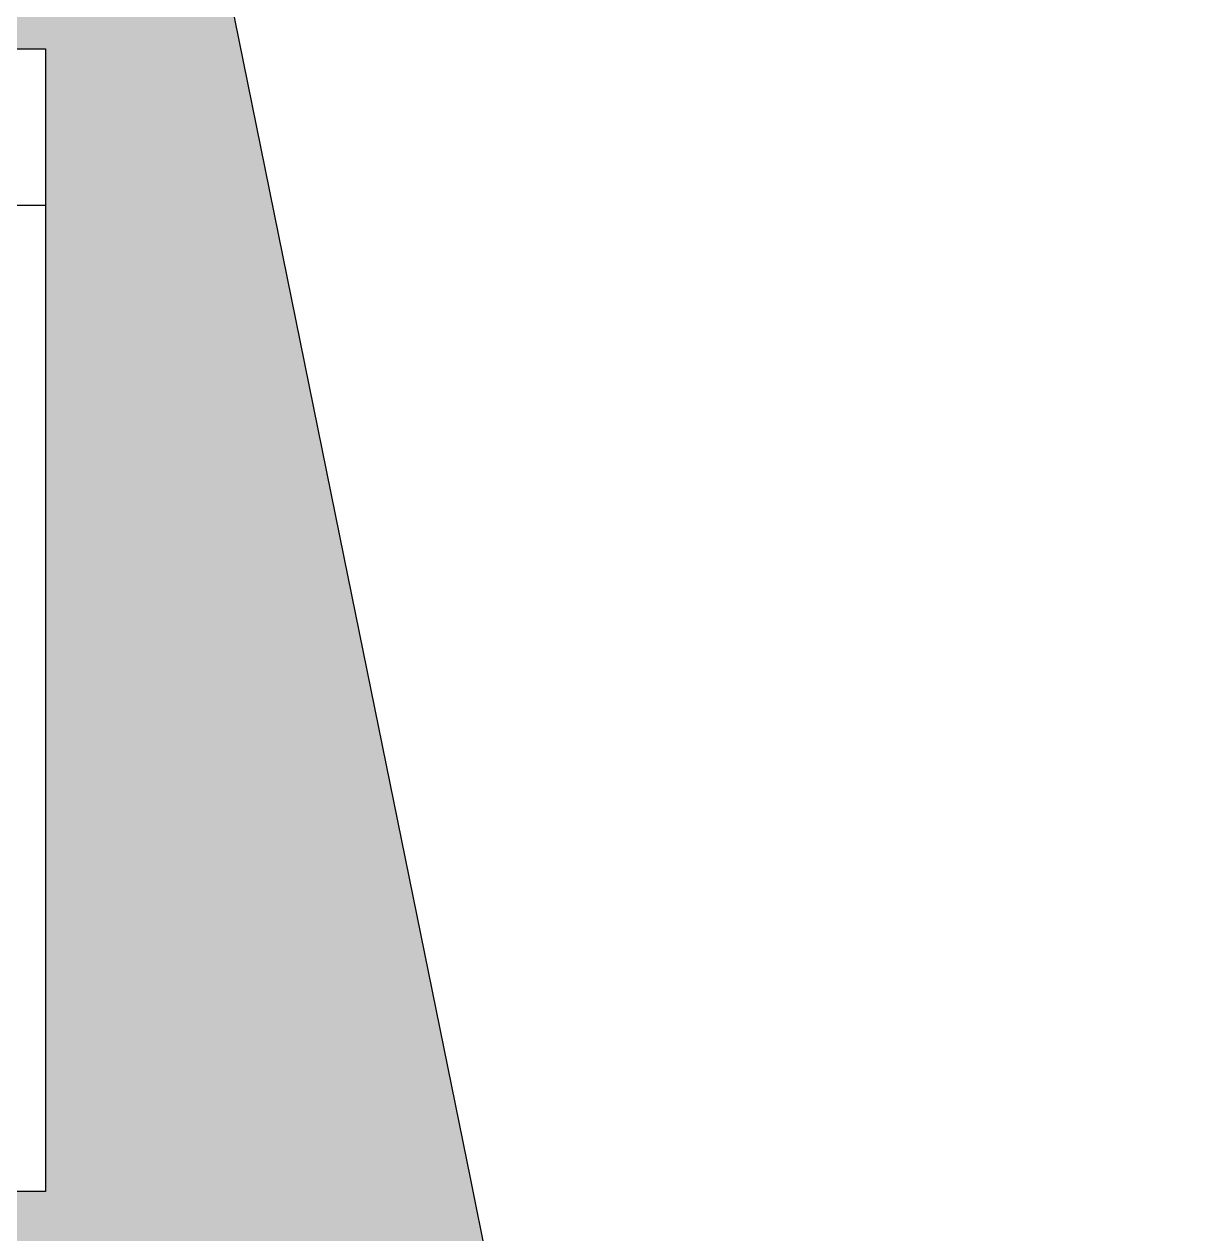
# Model space of a CAD drawing. Header units: millimetres. Extents: x -1615 to -538, y 177 to 397.
# Drawn here: x -1504.26 to -1490.94, y 318.81 to 332.52 of the extents above; entities that cross this region are included whole.
import ezdxf

# ---------------------------------------------------------------- set-up
doc = ezdxf.new("R2010")
doc.units = ezdxf.units.MM
for name, color, linetype in [('7', 7, 'Continuous'), ('AUX', 8, 'Continuous'), ('MOB', 7, 'Continuous')]:
    doc.layers.add(name, color=color, linetype=linetype)

msp = doc.modelspace()

# ---------------------------------------------------------------- hatches: boundary and pattern name
at = {"layer": 'MOB'}
h = msp.add_hatch(dxfattribs=at)
h.set_pattern_fill('AR-SAND', color=3, scale=0.018, style=0)
h.set_pattern_definition([(37.5, (-1890.8807, 289.195), (-0.0288006, 0.8809438), [0, -0.694944, 0, -0.77724, 0, -0.74295]), (7.5, (-1890.8807, 289.195), (0.809142, 1.2902852), [0, -0.374904, 0, -0.626364, 0, -0.24003]), (327.5, (-1891.4431, 289.195), (1.4237863, 0.002587), [0, -0.2286, 0, -0.82296, 0, -1.07442]), (317.5, (-1891.4431, 289.195), (1.3744016, 0.4012728), [0, -0.1143, 0, -0.539496, 0, -0.61722])])
h.paths.add_polyline_path([(-1504.456, 345.299), (-1536.808, 338.281), (-1536.808, 337.774), (-1531.494, 337.774), (-1531.494, 334.938), (-1528.742, 332.154), (-1518.888, 332.154), (-1518.888, 334.272), (-1511.586, 334.272), (-1511.586, 332.243), (-1504.013, 332.243), (-1504.013, 319.292), (-1505.512, 319.292), (-1505.512, 315.174), (-1505.458, 315.174), (-1505.458, 315.113), (-1504.192, 315.113), (-1504.192, 315.155), (-1503.952, 315.155), (-1503.952, 314.915), (-1504.012, 314.915), (-1504.012, 307.052), (-1503.939, 307.052), (-1503.939, 306.812), (-1504.179, 306.812), (-1504.179, 306.863), (-1505.379, 306.863), (-1505.379, 306.796), (-1505.512, 306.796), (-1505.512, 304.882), (-1505.426, 304.882), (-1505.426, 304.793), (-1497.337, 304.793), (-1497.337, 300.683), (-1498.718, 300.683), (-1498.718, 296.093), (-1496.338, 296.093), (-1496.338, 288.938), (-1490.937, 287.483), (-1494.054, 294.141)])
h.paths.add_polyline_path([(-1532.005, 332.285), (-1537.496, 332.285), (-1537.496, 330.794), (-1532.005, 330.794, 1)])
h.paths.add_polyline_path([(-1525.342, 317.183), (-1536.296, 317.183, 0.414214), (-1537.406, 316.073), (-1537.406, 314.79, 0.414214), (-1536.296, 313.68), (-1535.004, 313.68), (-1536.724, 315.4), (-1535.536, 316.588), (-1534.54, 315.592), (-1533.353, 316.78), (-1532.357, 315.784), (-1531.361, 316.78), (-1528.26, 313.68), (-1526.842, 313.68), (-1526.842, 314.937), (-1526.878, 314.937), (-1526.878, 315.177), (-1526.638, 315.177), (-1526.638, 315.113), (-1525.366, 315.113), (-1525.366, 315.215), (-1525.342, 315.215)])
h.paths.add_polyline_path([(-1531.186, 310.467), (-1536.374, 310.467, 1), (-1536.374, 308.547), (-1531.186, 308.547, 1)])
h.paths.add_polyline_path([(-1528.947, 305.125, 0.414214), (-1529.157, 305.335), (-1534.417, 305.335), (-1534.417, 304.868), (-1534.177, 304.868), (-1534.177, 304.808), (-1532.617, 304.808), (-1532.617, 304.868), (-1532.377, 304.868), (-1532.377, 304.808), (-1530.817, 304.808), (-1530.817, 304.868), (-1530.577, 304.868), (-1530.577, 304.808), (-1529.017, 304.808), (-1529.017, 304.868), (-1528.947, 304.868)], flags=17)
h.paths.add_polyline_path([(-1534.387, 289.794), (-1536.502, 289.794), (-1536.502, 301.912), (-1535.542, 301.912), (-1535.542, 305.335), (-1535.696, 305.335, 0.414214), (-1537.406, 303.625), (-1537.406, 288.901, 0.315329), (-1533.263, 282.986), (-1520.218, 279.325, 0.496821), (-1516.522, 282.126), (-1516.522, 284.558), (-1534.387, 284.558)])
h.paths.add_polyline_path([(-1501.342, 291.593), (-1507.402, 291.593), (-1507.402, 293.619), (-1508.242, 293.619), (-1508.242, 291.638, -1), (-1511.332, 291.638), (-1511.332, 293.619), (-1512.442, 293.618), (-1512.442, 291.634, 0.413999), (-1509.789, 288.983), (-1501.342, 288.983)], flags=17)
h.paths.add_polyline_path([(-1501.99, 274.863, 0.978274), (-1502.184, 274.17), (-1491.384, 271.139), (-1491.144, 272.075)])
h = msp.add_hatch(dxfattribs=at)
h.set_pattern_fill('GRASS', color=3, scale=0.03, style=0)
h.set_pattern_definition([(90, (0, 0), (-0.538815, 0.538815), [0.142875, -0.934755]), (45, (0, 0), (-0.53881537, 0.53881537), [0.142875, -0.619125]), (135, (0, 0), (-0.53881537, -0.53881537), [0.142875, -0.619125])])
h.paths.add_polyline_path([(-1516.598, 322.208), (-1518.233, 322.208), (-1518.233, 319.433), (-1516.598, 319.433)], flags=17)
h.paths.add_polyline_path([(-1504.297, 300.668), (-1508.137, 300.668), (-1508.137, 297.128), (-1504.297, 297.128)], flags=17)
h.paths.add_polyline_path([(-1522.734, 300.608), (-1526.557, 300.608), (-1526.557, 297.188), (-1522.734, 297.188)], flags=17)
h.paths.add_polyline_path([(-1522.734, 293.54), (-1526.557, 293.54), (-1526.557, 290.028), (-1522.734, 290.028)], flags=17)
h.paths.add_polyline_path([(-1504.456, 345.299), (-1536.808, 338.281), (-1536.808, 337.774), (-1531.494, 337.774), (-1531.494, 334.938), (-1528.742, 332.154), (-1518.888, 332.154), (-1518.888, 334.272), (-1511.586, 334.272), (-1511.586, 332.243), (-1504.013, 332.243), (-1504.013, 319.292), (-1505.512, 319.292), (-1505.512, 315.174), (-1505.458, 315.174), (-1505.458, 315.113), (-1504.192, 315.113), (-1504.192, 315.155), (-1503.952, 315.155), (-1503.952, 314.915), (-1504.012, 314.915), (-1504.012, 307.052), (-1503.939, 307.052), (-1503.939, 306.812), (-1504.179, 306.812), (-1504.179, 306.863), (-1505.379, 306.863), (-1505.379, 306.796), (-1505.512, 306.796), (-1505.512, 304.882), (-1505.426, 304.882), (-1505.426, 304.793), (-1497.337, 304.793), (-1497.337, 300.683), (-1498.718, 300.683), (-1498.718, 296.093), (-1496.338, 296.093), (-1496.338, 288.938), (-1490.937, 287.483), (-1494.054, 294.141)])
h.paths.add_polyline_path([(-1532.005, 332.285), (-1537.496, 332.285), (-1537.496, 330.794), (-1532.005, 330.794, 1)])
h.paths.add_polyline_path([(-1525.342, 317.183), (-1536.296, 317.183, 0.414214), (-1537.406, 316.073), (-1537.406, 314.79, 0.414214), (-1536.296, 313.68), (-1535.004, 313.68), (-1536.724, 315.4), (-1535.536, 316.588), (-1534.54, 315.592), (-1533.353, 316.78), (-1532.357, 315.784), (-1531.361, 316.78), (-1528.26, 313.68), (-1526.842, 313.68), (-1526.842, 314.937), (-1526.878, 314.937), (-1526.878, 315.177), (-1526.638, 315.177), (-1526.638, 315.113), (-1525.366, 315.113), (-1525.366, 315.215), (-1525.342, 315.215)])
h.paths.add_polyline_path([(-1531.186, 310.467), (-1536.374, 310.467, 1), (-1536.374, 308.547), (-1531.186, 308.547, 1)])
h.paths.add_polyline_path([(-1528.947, 305.125, 0.414214), (-1529.157, 305.335), (-1534.417, 305.335), (-1534.417, 304.868), (-1534.177, 304.868), (-1534.177, 304.808), (-1532.617, 304.808), (-1532.617, 304.868), (-1532.377, 304.868), (-1532.377, 304.808), (-1530.817, 304.808), (-1530.817, 304.868), (-1530.577, 304.868), (-1530.577, 304.808), (-1529.017, 304.808), (-1529.017, 304.868), (-1528.947, 304.868)], flags=17)
h.paths.add_polyline_path([(-1534.387, 289.794), (-1536.502, 289.794), (-1536.502, 301.912), (-1535.542, 301.912), (-1535.542, 305.335), (-1535.696, 305.335, 0.414214), (-1537.406, 303.625), (-1537.406, 288.901, 0.315329), (-1533.263, 282.986), (-1520.218, 279.325, 0.496821), (-1516.522, 282.126), (-1516.522, 284.558), (-1534.387, 284.558)])
h.paths.add_polyline_path([(-1501.342, 291.593), (-1507.402, 291.593), (-1507.402, 293.619), (-1508.242, 293.619), (-1508.242, 291.638, -1), (-1511.332, 291.638), (-1511.332, 293.619), (-1512.442, 293.618), (-1512.442, 291.634, 0.413999), (-1509.789, 288.983), (-1501.342, 288.983)], flags=17)
h.paths.add_polyline_path([(-1501.99, 274.863, 0.978274), (-1502.184, 274.17), (-1491.384, 271.139), (-1491.144, 272.075)])

# ---------------------------------------------------------------- linework, layer by layer
msp.add_lwpolyline([(-1513.433, 330.473), (-1504.013, 330.473), (-1504.013, 319.292), (-1505.512, 319.292)])
at = {"layer": '7', "color": 7}
for p, q in [((-1502.782, 337.067), (-1500.63, 326.482)), ((-1500.63, 326.482), (-1499.195, 319.426)), ((-1499.195, 319.426), (-1497.761, 312.369))]:
    msp.add_line(p, q, dxfattribs=at)
at = {"layer": 'AUX', "color": 7}
for p, q in [((-1511.586, 332.243), (-1504.013, 332.243)), ((-1504.013, 332.243), (-1504.013, 330.473))]:
    msp.add_line(p, q, dxfattribs=at)

doc.saveas('drawing.dxf')
